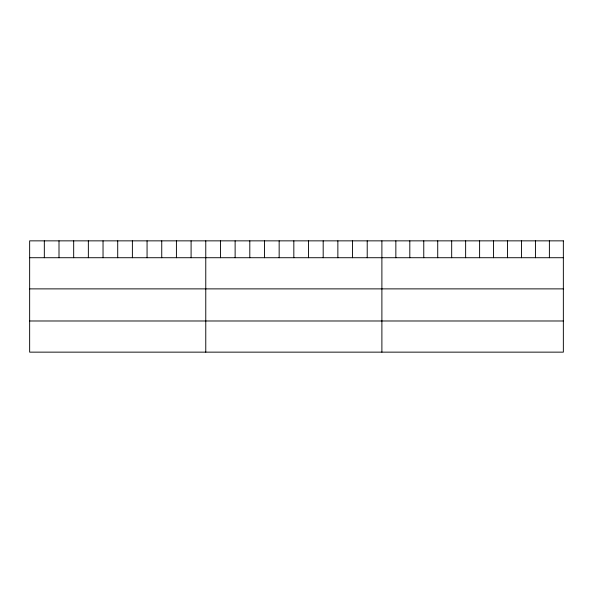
<?xml version="1.0" encoding="UTF-8"?>
<svg xmlns="http://www.w3.org/2000/svg" width="593" height="593" viewBox="0 0 593 593"><rect width="100%" height="100%" fill="white"/><g stroke="black" fill="none" stroke-linecap="round" stroke-linejoin="round"><path stroke-width="0.89" d="M29.65 257.718L563.35 257.718M29.65 288.88L563.35 288.88M29.65 320.983L563.35 320.983M549.392 240.854L549.392 257.718M535.435 240.854L535.435 257.718M521.477 240.854L521.477 257.718M507.519 240.854L507.519 257.718M493.561 240.854L493.561 257.718M479.604 240.854L479.604 257.718M465.638 240.854L465.638 257.718M451.681 240.854L451.681 257.718M437.723 240.854L437.723 257.718M423.765 240.854L423.765 257.718M409.807 240.854L409.807 257.718M395.85 240.854L395.85 257.718M381.892 240.854L381.892 352.146M367.215 240.854L367.215 257.718M352.538 240.854L352.538 257.718M337.862 240.854L337.862 257.718M323.185 240.854L323.185 257.718M308.508 240.854L308.508 257.718M293.831 240.854L293.831 257.718M279.155 240.854L279.155 257.718M264.478 240.854L264.478 257.718M249.801 240.854L249.801 257.718M235.124 240.854L235.124 257.718M220.448 240.854L220.448 257.718M205.771 240.854L205.771 352.146M191.094 240.854L191.094 257.718M176.417 240.854L176.417 257.718M161.741 240.854L161.741 257.718M147.064 240.854L147.064 257.718M132.387 240.854L132.387 257.718M117.71 240.854L117.71 257.718M103.034 240.854L103.034 257.718M88.357 240.854L88.357 257.718M73.68 240.854L73.68 257.718M59.003 240.854L59.003 257.718M44.327 240.854L44.327 257.718M563.35 240.854L29.65 240.854L29.65 352.146L563.35 352.146L563.35 240.854"/></g></svg>
